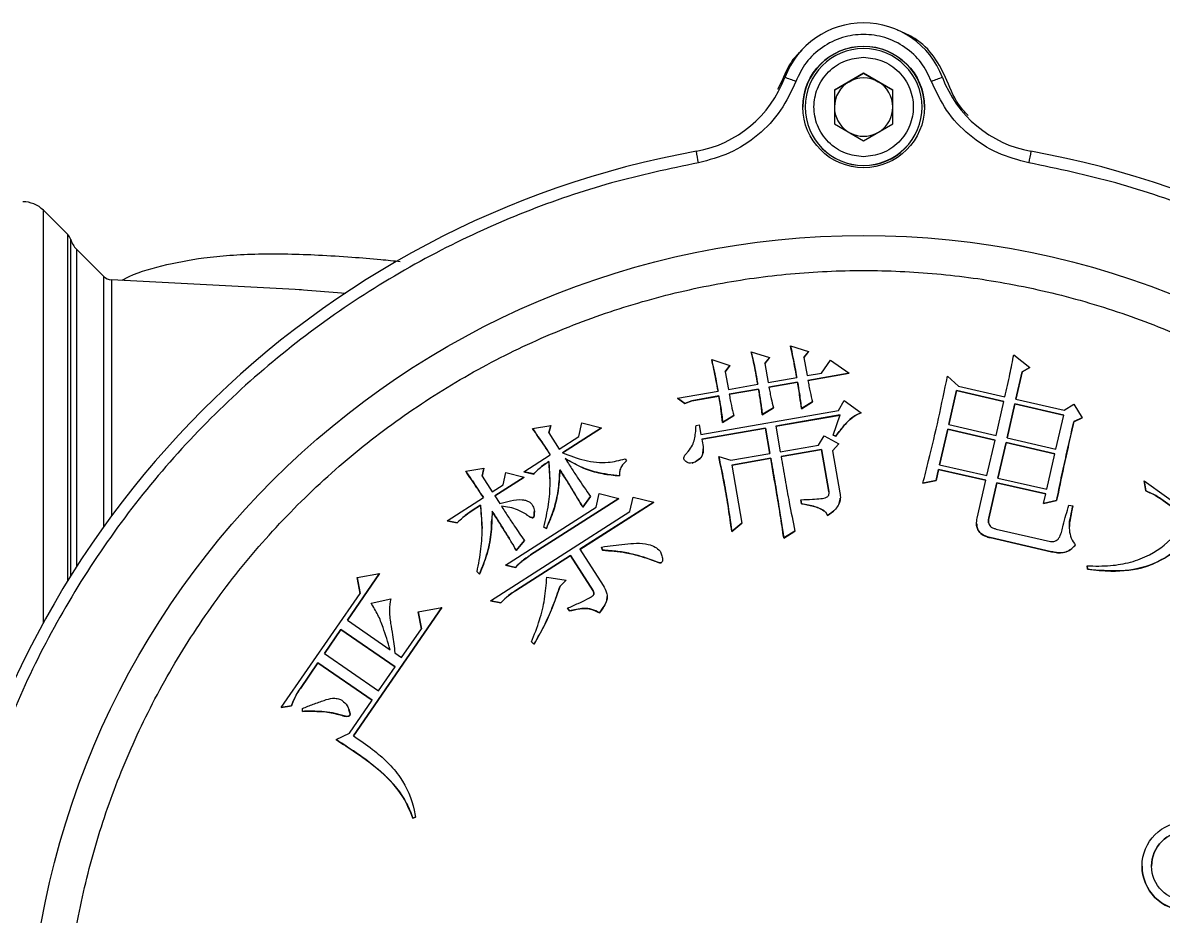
# Model space of a CAD drawing. Header units: millimetres. Extents: x 2180 to 4616, y 795 to 2518.
# Drawn here: x 3681.1 to 3778.7, y 2259.3 to 2335.8 of the extents above; entities that cross this region are included whole.
import ezdxf

# ---------------------------------------------------------------- set-up
doc = ezdxf.new("R2010")
doc.units = ezdxf.units.MM

msp = doc.modelspace()

# ---------------------------------------------------------------- linework, layer by layer
at = {"color": 7, "linetype": 'Continuous', "lineweight": 25}
for p, q in [((3746.1, 2330.845), (3745.703, 2330.08)), ((3753.07, 2331.463), (3750.57, 2330.02)), ((3750.57, 2330.013), (3751.82, 2330.735)), ((3751.82, 2330.735), (3753.07, 2331.457)), ((3755.57, 2330.02), (3753.07, 2331.463)), ((3753.07, 2331.457), (3753.07, 2331.463)), ((3753.07, 2331.457), (3754.32, 2330.735)), ((3754.32, 2330.735), (3755.57, 2330.013)), ((3750.57, 2330.02), (3750.57, 2327.133)), ((3755.57, 2327.133), (3755.57, 2330.02)), ((3748.07, 2328.575), (3748.07, 2328.564)), ((3758.07, 2328.564), (3758.07, 2328.575)), ((3750.57, 2327.133), (3753.07, 2325.69)), ((3753.07, 2325.69), (3755.57, 2327.133)), ((3684.961, 2317.657), (3682.88, 2319.738)), ((3685.211, 2288.447), (3685.211, 2317.24)), ((3688.042, 2314.075), (3685.71, 2316.407)), ((3685.71, 2316.407), (3685.71, 2289.237)), ((3688.042, 2292.677), (3688.042, 2314.075)), ((3704.972, 2312.931), (3688.697, 2313.784)), ((3688.697, 2313.784), (3688.697, 2293.577)), ((3708.765, 2312.628), (3704.759, 2312.942)), ((3746.805, 2308.145), (3748.361, 2307.644)), ((3743.455, 2307.629), (3745.017, 2307.131)), ((3745.017, 2307.131), (3744.611, 2306.64)), ((3744.611, 2306.638), (3745.017, 2307.128)), ((3745.017, 2307.131), (3745.017, 2307.128)), ((3748.361, 2307.644), (3747.958, 2307.154)), ((3747.958, 2307.152), (3748.361, 2307.642)), ((3747.958, 2307.154), (3748.233, 2305.59)), ((3748.361, 2307.644), (3748.361, 2307.642)), ((3765.916, 2307.375), (3767.295, 2306.28)), ((3740.065, 2306.969), (3741.624, 2306.468)), ((3741.624, 2306.468), (3741.231, 2305.911)), ((3741.231, 2305.909), (3741.624, 2306.466)), ((3741.624, 2306.468), (3741.624, 2306.466)), ((3744.611, 2306.64), (3744.896, 2305.006)), ((3749.458, 2305.803), (3750.244, 2306.923)), ((3750.244, 2306.923), (3751.841, 2305.798)), ((3767.295, 2306.28), (3766.646, 2305.931)), ((3766.646, 2305.929), (3767.295, 2306.278)), ((3767.295, 2306.28), (3767.295, 2306.278)), ((3741.231, 2305.911), (3741.493, 2304.413)), ((3744.896, 2305.006), (3747.346, 2305.435)), ((3748.233, 2305.59), (3749.458, 2305.803)), ((3751.841, 2305.798), (3748.302, 2305.181)), ((3748.302, 2305.179), (3751.841, 2305.795)), ((3751.841, 2305.798), (3751.841, 2305.795)), ((3760.245, 2305.551), (3761.185, 2304.698)), ((3766.646, 2305.931), (3766.106, 2303.571)), ((3766.107, 2303.57), (3766.646, 2305.929)), ((3766.646, 2305.931), (3766.646, 2305.929)), ((3737.137, 2303.653), (3740.609, 2304.259)), ((3741.493, 2304.413), (3744.013, 2304.852)), ((3744.082, 2304.444), (3741.562, 2304.005)), ((3741.562, 2304.003), (3744.082, 2304.442)), ((3744.082, 2304.444), (3744.082, 2304.442)), ((3747.416, 2305.027), (3744.965, 2304.598)), ((3744.965, 2304.596), (3747.416, 2305.025)), ((3747.416, 2305.027), (3747.416, 2305.025)), ((3761.026, 2304.31), (3760.361, 2301.41)), ((3760.361, 2301.41), (3761.026, 2304.308)), ((3765.071, 2303.383), (3761.026, 2304.31)), ((3761.026, 2304.31), (3761.026, 2304.308)), ((3761.026, 2304.308), (3765.071, 2303.381)), ((3761.185, 2304.698), (3765.164, 2303.786)), ((3737.776, 2303.203), (3737.137, 2303.653)), ((3737.137, 2303.653), (3737.137, 2303.651)), ((3737.137, 2303.651), (3737.776, 2303.201)), ((3738.364, 2303.445), (3737.776, 2303.203)), ((3737.776, 2303.201), (3738.364, 2303.443)), ((3740.679, 2303.851), (3738.364, 2303.445)), ((3738.364, 2303.443), (3740.679, 2303.849)), ((3738.364, 2303.445), (3738.364, 2303.443)), ((3740.679, 2303.851), (3740.679, 2303.849)), ((3748.69, 2303.352), (3747.742, 2302.767)), ((3747.742, 2302.765), (3748.69, 2303.35)), ((3748.69, 2303.352), (3748.69, 2303.35)), ((3750.922, 2302.62), (3751.405, 2303.478)), ((3751.405, 2303.478), (3752.856, 2302.397)), ((3764.406, 2300.483), (3765.071, 2303.383)), ((3766.106, 2303.571), (3770.221, 2302.631)), ((3737.776, 2303.203), (3737.776, 2303.201)), ((3739.148, 2300.566), (3750.922, 2302.62)), ((3745.346, 2302.841), (3744.393, 2302.253)), ((3744.393, 2302.251), (3745.346, 2302.839)), ((3744.393, 2302.253), (3744.393, 2302.251)), ((3745.346, 2302.841), (3745.346, 2302.839)), ((3747.742, 2302.767), (3747.742, 2302.765)), ((3766.014, 2303.167), (3765.349, 2300.268)), ((3765.349, 2300.267), (3766.014, 2303.165)), ((3770.195, 2302.212), (3766.014, 2303.167)), ((3766.014, 2303.167), (3766.014, 2303.165)), ((3766.014, 2303.165), (3770.195, 2302.21)), ((3770.221, 2302.631), (3771.048, 2303.149)), ((3771.048, 2303.149), (3771.777, 2301.988)), ((3724.737, 2301.065), (3726.301, 2301.324)), ((3726.301, 2301.324), (3726.119, 2300.71)), ((3726.119, 2300.71), (3726.301, 2301.322)), ((3726.301, 2301.324), (3726.301, 2301.322)), ((3728.708, 2300.392), (3728.962, 2301.54)), ((3728.962, 2301.54), (3730.626, 2301.126)), ((3738.734, 2301.334), (3739.007, 2301.382)), ((3739.007, 2301.382), (3739.148, 2300.566)), ((3741.953, 2302.176), (3741.002, 2301.59)), ((3741.002, 2301.588), (3741.953, 2302.174)), ((3741.002, 2301.59), (3741.002, 2301.588)), ((3741.953, 2302.176), (3741.953, 2302.174)), ((3751.063, 2302.225), (3745.549, 2301.262)), ((3745.549, 2301.26), (3751.062, 2302.223)), ((3745.549, 2301.262), (3745.929, 2299.084)), ((3750.449, 2300.506), (3751.063, 2302.225)), ((3760.361, 2301.41), (3764.406, 2300.483)), ((3769.53, 2299.312), (3770.195, 2302.212)), ((3771.777, 2301.988), (3771.061, 2301.654)), ((3771.061, 2301.652), (3771.777, 2301.986)), ((3771.061, 2301.654), (3771.061, 2301.652)), ((3771.777, 2301.988), (3771.777, 2301.986)), ((3726.119, 2300.71), (3727.015, 2299.308)), ((3727.015, 2299.308), (3728.708, 2300.392)), ((3730.626, 2301.126), (3727.295, 2298.995)), ((3727.295, 2298.992), (3730.626, 2301.124)), ((3730.626, 2301.126), (3730.626, 2301.124)), ((3744.665, 2301.108), (3739.22, 2300.157)), ((3739.22, 2300.155), (3744.665, 2301.105)), ((3745.045, 2298.929), (3744.665, 2301.108)), ((3744.665, 2301.108), (3744.665, 2301.105)), ((3744.665, 2301.105), (3745.045, 2298.929)), ((3749.196, 2299.654), (3749.692, 2300.442)), ((3749.692, 2300.442), (3750.935, 2299.749)), ((3750.68, 2300.404), (3750.449, 2300.506)), ((3750.449, 2300.506), (3750.449, 2300.504)), ((3750.449, 2300.504), (3750.68, 2300.402)), ((3750.68, 2300.404), (3750.68, 2300.402)), ((3760.268, 2301.005), (3759.575, 2297.971)), ((3759.575, 2297.971), (3760.268, 2301.003)), ((3764.313, 2300.077), (3760.268, 2301.005)), ((3760.268, 2301.005), (3760.268, 2301.003)), ((3760.268, 2301.003), (3764.313, 2300.075)), ((3739.338, 2299.335), (3739.338, 2299.337)), ((3745.929, 2299.084), (3749.196, 2299.654)), ((3750.935, 2299.749), (3750.403, 2299.163)), ((3750.403, 2299.161), (3750.935, 2299.747)), ((3750.935, 2299.749), (3750.935, 2299.747)), ((3763.62, 2297.044), (3764.313, 2300.077)), ((3765.256, 2299.862), (3764.563, 2296.828)), ((3764.563, 2296.828), (3765.256, 2299.86)), ((3769.438, 2298.906), (3765.256, 2299.862)), ((3765.256, 2299.862), (3765.256, 2299.86)), ((3765.256, 2299.86), (3769.437, 2298.904)), ((3765.349, 2300.268), (3769.53, 2299.312)), ((3723.977, 2297.366), (3726.255, 2298.823)), ((3732.653, 2298.471), (3732.766, 2298.296)), ((3740.674, 2298.66), (3741.709, 2298.346)), ((3740.674, 2298.66), (3740.674, 2298.658)), ((3741.709, 2298.346), (3745.045, 2298.929)), ((3745.117, 2298.521), (3741.781, 2297.938)), ((3741.781, 2297.936), (3745.117, 2298.519)), ((3745.117, 2298.521), (3745.117, 2298.519)), ((3749.473, 2299.281), (3746.001, 2298.675)), ((3746.001, 2298.673), (3749.473, 2299.279)), ((3750.102, 2295.675), (3749.473, 2299.281)), ((3749.473, 2299.281), (3749.473, 2299.279)), ((3749.473, 2299.279), (3750.102, 2295.673)), ((3750.403, 2299.163), (3751.032, 2295.557)), ((3768.744, 2295.873), (3769.438, 2298.906)), ((3719.012, 2297.405), (3720.573, 2297.662)), ((3720.573, 2297.662), (3720.427, 2296.991)), ((3720.427, 2296.991), (3720.573, 2297.659)), ((3720.573, 2297.662), (3720.573, 2297.659)), ((3724.837, 2297.176), (3723.977, 2297.366)), ((3723.977, 2297.366), (3723.977, 2297.364)), ((3723.977, 2297.364), (3724.837, 2297.174)), ((3726.126, 2298.247), (3726.126, 2298.245)), ((3726.126, 2298.245), (3726.214, 2296.612)), ((3727.077, 2297.538), (3727.077, 2297.536)), ((3741.781, 2297.938), (3742.646, 2292.971)), ((3759.482, 2297.568), (3759.264, 2296.623)), ((3759.264, 2296.621), (3759.482, 2297.566)), ((3763.527, 2296.641), (3759.482, 2297.568)), ((3759.482, 2297.568), (3759.482, 2297.566)), ((3759.482, 2297.566), (3763.527, 2296.639)), ((3759.575, 2297.971), (3763.62, 2297.044)), ((3720.427, 2296.991), (3721.287, 2295.645)), ((3724.023, 2296.904), (3721.511, 2295.296)), ((3721.512, 2295.294), (3724.023, 2296.902)), ((3722.222, 2296.244), (3722.453, 2297.299)), ((3722.453, 2297.299), (3724.023, 2296.904)), ((3724.023, 2296.904), (3724.023, 2296.902)), ((3724.837, 2297.174), (3724.837, 2297.176)), ((3759.264, 2296.623), (3758.144, 2296.381)), ((3758.144, 2296.379), (3759.264, 2296.621)), ((3758.144, 2296.381), (3758.144, 2296.379)), ((3759.264, 2296.623), (3759.264, 2296.621)), ((3762.785, 2293.405), (3763.527, 2296.641)), ((3764.47, 2296.425), (3763.774, 2293.389)), ((3763.774, 2293.387), (3764.47, 2296.423)), ((3768.652, 2295.47), (3764.47, 2296.425)), ((3764.47, 2296.425), (3764.47, 2296.423)), ((3764.47, 2296.423), (3768.651, 2295.468)), ((3764.563, 2296.828), (3768.744, 2295.873)), ((3777.224, 2295.724), (3777.08, 2296.597)), ((3777.08, 2296.597), (3781.149, 2293.674)), ((3777.08, 2296.597), (3777.08, 2296.595)), ((3777.08, 2296.595), (3777.224, 2295.722)), ((3721.287, 2295.645), (3722.222, 2296.244)), ((3730.19, 2294.343), (3730.444, 2295.494)), ((3730.444, 2295.494), (3732.108, 2295.075)), ((3750.102, 2295.673), (3750.102, 2295.675)), ((3768.467, 2294.661), (3768.652, 2295.47)), ((3777.224, 2295.724), (3777.224, 2295.722)), ((3717.432, 2293.18), (3720.527, 2295.16)), ((3720.283, 2294.51), (3719.582, 2294.063)), ((3719.582, 2294.061), (3720.283, 2294.508)), ((3720.283, 2294.51), (3720.283, 2294.508)), ((3720.283, 2294.508), (3720.413, 2292.527)), ((3721.511, 2295.296), (3721.922, 2294.654)), ((3732.108, 2295.075), (3724.572, 2290.254)), ((3724.572, 2290.252), (3732.108, 2295.073)), ((3735.106, 2294.769), (3728.795, 2290.732)), ((3728.796, 2290.73), (3735.106, 2294.767)), ((3729.686, 2295.255), (3729.036, 2294.343)), ((3729.036, 2294.341), (3729.686, 2295.253)), ((3729.686, 2295.255), (3729.686, 2295.253)), ((3732.108, 2295.075), (3732.108, 2295.073)), ((3733.072, 2293.96), (3733.341, 2295.206)), ((3733.341, 2295.206), (3735.106, 2294.769)), ((3735.106, 2294.769), (3735.106, 2294.767)), ((3747.757, 2294.632), (3747.698, 2294.974)), ((3747.698, 2294.974), (3747.698, 2294.972)), ((3747.698, 2294.972), (3747.757, 2294.63)), ((3747.757, 2294.632), (3747.757, 2294.63)), ((3751.078, 2295.115), (3751.078, 2295.117)), ((3769.587, 2294.897), (3768.467, 2294.661)), ((3768.467, 2294.658), (3769.587, 2294.895)), ((3768.467, 2294.661), (3768.467, 2294.658)), ((3769.587, 2294.897), (3769.587, 2294.895)), ((3770.634, 2294.517), (3770.971, 2294.44)), ((3780.905, 2293.335), (3778.701, 2294.917)), ((3778.701, 2294.917), (3778.701, 2294.915)), ((3778.701, 2294.915), (3780.905, 2293.333)), ((3719.582, 2294.063), (3719.582, 2294.061)), ((3721.151, 2286.337), (3733.072, 2293.96)), ((3722.417, 2289.373), (3730.19, 2294.343)), ((3724.136, 2293.765), (3724.136, 2293.763)), ((3724.824, 2293.463), (3724.824, 2293.465)), ((3724.887, 2293.977), (3724.887, 2293.979)), ((3729.036, 2294.343), (3729.036, 2294.341)), ((3749.969, 2293.618), (3749.969, 2293.616)), ((3718.292, 2292.992), (3717.432, 2293.18)), ((3717.432, 2293.18), (3717.432, 2293.177)), ((3717.432, 2293.177), (3718.292, 2292.99)), ((3718.292, 2292.992), (3718.292, 2292.99)), ((3721.268, 2293.287), (3721.268, 2293.289)), ((3725.921, 2292.519), (3725.695, 2292.62)), ((3725.695, 2292.62), (3725.695, 2292.618)), ((3725.695, 2292.618), (3725.921, 2292.517)), ((3725.921, 2292.519), (3725.921, 2292.517)), ((3742.646, 2292.971), (3741.788, 2292.262)), ((3741.788, 2292.26), (3742.646, 2292.968)), ((3742.646, 2292.971), (3742.646, 2292.968)), ((3762.73, 2292.926), (3762.73, 2292.924)), ((3763.774, 2293.389), (3763.774, 2293.387)), ((3741.788, 2292.262), (3741.788, 2292.26)), ((3747.187, 2292.29), (3746.234, 2291.702)), ((3746.234, 2291.7), (3747.187, 2292.288)), ((3746.234, 2291.702), (3746.234, 2291.7)), ((3747.187, 2292.29), (3747.187, 2292.288)), ((3769.152, 2290.528), (3763.892, 2291.732)), ((3763.892, 2291.732), (3763.892, 2291.73)), ((3763.892, 2291.73), (3769.152, 2290.526)), ((3764.414, 2292.464), (3769.068, 2291.399)), ((3724.038, 2291.477), (3723.347, 2290.626)), ((3723.347, 2290.624), (3724.038, 2291.475)), ((3723.347, 2290.626), (3723.347, 2290.624)), ((3724.038, 2291.477), (3724.038, 2291.475)), ((3728.795, 2290.732), (3730.775, 2287.634)), ((3730.734, 2290.657), (3730.644, 2290.93)), ((3730.644, 2290.93), (3730.644, 2290.927)), ((3730.644, 2290.927), (3730.734, 2290.655)), ((3730.734, 2290.657), (3730.734, 2290.655)), ((3769.152, 2290.528), (3769.152, 2290.526)), ((3727.976, 2290.208), (3723.301, 2287.218)), ((3723.301, 2287.216), (3727.976, 2290.206)), ((3724.572, 2290.252), (3724.572, 2290.254)), ((3729.917, 2287.169), (3727.976, 2290.208)), ((3727.976, 2290.208), (3727.976, 2290.206)), ((3727.976, 2290.206), (3729.917, 2287.167)), ((3735.201, 2289.723), (3735.201, 2289.725)), ((3735.776, 2289.599), (3735.776, 2289.597)), ((3735.841, 2290.005), (3735.841, 2290.007)), ((3711.65, 2288.666), (3708.892, 2284.667)), ((3708.893, 2284.666), (3711.65, 2288.664)), ((3709.719, 2288.312), (3711.65, 2288.666)), ((3711.65, 2288.666), (3711.65, 2288.664)), ((3720.191, 2288.608), (3719.983, 2288.803)), ((3719.983, 2288.803), (3719.983, 2288.801)), ((3719.983, 2288.801), (3720.191, 2288.606)), ((3720.191, 2288.608), (3720.191, 2288.606)), ((3723.28, 2289.183), (3722.417, 2289.373)), ((3722.417, 2289.373), (3722.417, 2289.371)), ((3722.417, 2289.371), (3723.28, 2289.181)), ((3723.28, 2289.183), (3723.28, 2289.181)), ((3772.238, 2289.023), (3772.19, 2289.315)), ((3772.19, 2289.315), (3772.19, 2289.313)), ((3772.19, 2289.313), (3772.238, 2289.02)), ((3772.238, 2289.023), (3772.238, 2289.02)), ((3709.97, 2286.961), (3709.719, 2288.312)), ((3709.719, 2288.312), (3709.719, 2288.31)), ((3709.719, 2288.31), (3709.97, 2286.96)), ((3725.957, 2288.343), (3727.608, 2288.081)), ((3727.608, 2288.081), (3727.1, 2287.591)), ((3727.1, 2287.588), (3727.608, 2288.079)), ((3727.1, 2287.591), (3727.1, 2287.588)), ((3727.608, 2288.081), (3727.608, 2288.079)), ((3703.228, 2277.188), (3709.97, 2286.961)), ((3723.301, 2287.218), (3723.301, 2287.216)), ((3729.917, 2287.169), (3729.917, 2287.167)), ((3731.12, 2286.704), (3731.12, 2286.706)), ((3716.977, 2285.748), (3709.408, 2274.776)), ((3709.408, 2274.774), (3716.977, 2285.746)), ((3710.918, 2286.136), (3712.603, 2286.493)), ((3714.951, 2285.379), (3716.977, 2285.748)), ((3716.977, 2285.748), (3716.977, 2285.746)), ((3722.009, 2286.147), (3721.151, 2286.337)), ((3721.151, 2286.337), (3721.151, 2286.335)), ((3721.151, 2286.335), (3722.009, 2286.145)), ((3722.009, 2286.147), (3722.009, 2286.145)), ((3727.886, 2285.459), (3727.737, 2285.692)), ((3727.737, 2285.692), (3727.737, 2285.69)), ((3727.737, 2285.69), (3727.886, 2285.457)), ((3708.892, 2284.667), (3712.549, 2282.145)), ((3715.218, 2283.927), (3714.951, 2285.379)), ((3714.951, 2285.379), (3714.951, 2285.376)), ((3714.951, 2285.376), (3715.218, 2283.927)), ((3727.886, 2285.459), (3727.886, 2285.457)), ((3730.459, 2285.292), (3730.459, 2285.294)), ((3708.339, 2283.866), (3706.922, 2281.808)), ((3706.923, 2281.808), (3708.339, 2283.864)), ((3712.97, 2280.671), (3708.339, 2283.866)), ((3708.339, 2283.864), (3708.339, 2283.866)), ((3708.339, 2283.864), (3712.969, 2280.669)), ((3713.523, 2281.472), (3715.218, 2283.927)), ((3724.85, 2282.613), (3724.642, 2282.808)), ((3724.642, 2282.808), (3724.642, 2282.806)), ((3724.642, 2282.806), (3724.85, 2282.611)), ((3706.922, 2281.808), (3711.553, 2278.613)), ((3712.95, 2281.868), (3713.523, 2281.472)), ((3724.85, 2282.611), (3724.85, 2282.613)), ((3706.369, 2281.01), (3704.869, 2278.837)), ((3704.869, 2278.835), (3706.369, 2281.007)), ((3711, 2277.814), (3706.369, 2281.01)), ((3706.369, 2281.01), (3706.369, 2281.007)), ((3706.369, 2281.007), (3710.999, 2277.813)), ((3711.553, 2278.613), (3712.97, 2280.671)), ((3704.869, 2278.837), (3704.869, 2278.835)), ((3704.096, 2277.347), (3703.228, 2277.188)), ((3703.228, 2277.186), (3704.096, 2277.345)), ((3703.228, 2277.188), (3703.228, 2277.186)), ((3704.096, 2277.347), (3704.096, 2277.345)), ((3705.034, 2276.869), (3705.036, 2277.118)), ((3709.016, 2277.011), (3709.016, 2277.013)), ((3709.066, 2275.012), (3711, 2277.814)), ((3708.283, 2276.566), (3708.283, 2276.564)), ((3709.092, 2276.513), (3709.092, 2276.515)), ((3707.921, 2274.455), (3709.066, 2275.012)), ((3714.73, 2267.818), (3714.499, 2267.725)), ((3714.499, 2267.723), (3714.73, 2267.816)), ((3714.499, 2267.725), (3714.499, 2267.723)), ((3714.73, 2267.818), (3714.73, 2267.816)), ((3776.893, 2263.636), (3776.893, 2263.634))]:
    msp.add_line(p, q, dxfattribs=at)
at = {"color": 7, "linetype": 'Continuous', "lineweight": 25, "flags": 128}
for points in [[(3682.88, 2284.463), (3682.88, 2287.537), (3682.88, 2291.731), (3682.88, 2295.697), (3682.88, 2299.414), (3682.88, 2302.866), (3682.88, 2306.034), (3682.88, 2308.903), (3682.88, 2311.459), (3682.88, 2313.689), (3682.88, 2315.582), (3682.88, 2317.129), (3682.88, 2318.322), (3682.88, 2319.156), (3682.88, 2319.625), (3682.88, 2319.738)], [(3684.961, 2288.045), (3684.961, 2291.049), (3684.961, 2294.887), (3684.961, 2298.479), (3684.961, 2301.806), (3684.961, 2304.852), (3684.961, 2307.601), (3684.961, 2310.041), (3684.961, 2312.158), (3684.961, 2313.943), (3684.961, 2315.385), (3684.961, 2316.479), (3684.961, 2317.219), (3684.961, 2317.6), (3684.961, 2317.657)]]:
    msp.add_lwpolyline(points, dxfattribs=at)
at = {"color": 7, "linetype": 'Continuous', "lineweight": 25}
for centre, radius in [((3753.07, 2328.581), 5.2), ((3753.07, 2246.081), 71.5), ((3780.685, 2263.636), 3.792), ((3780.685, 2263.636), 2.971)]:
    msp.add_circle(centre, radius, dxfattribs=at)
for centre, radius, start, end in [((3753.07, 2328.579), 7.2, 20.5868, 159.4132), ((3753.07, 2328.564), 5.2, 0.00011, 179.99974), ((3753.07, 2328.575), 5, 359.99994, 179.99975), ((3736.969, 2334.627), 10, 280.30605, 339.41322), ((3703.229, 2214.231), 124.573, 69.2983, 69.75789), ((3753.07, 2328.57), 2.5, 119.9996, 179.99966), ((3753.07, 2328.57), 2.5, 59.99975, 119.99962), ((3753.07, 2328.57), 2.5, 359.99971, 59.99978), ((3802.911, 2214.23), 124.574, 110.24211, 110.7017), ((3769.172, 2334.627), 10, 200.58678, 259.69395), ((3753.07, 2328.575), 5, 179.99991, 269.99976), ((3753.07, 2328.564), 5, 179.99991, 269.99976), ((3753.07, 2328.57), 2.5, 179.99971, 236.17979), ((3753.07, 2328.575), 5, 269.99962, 359.99978), ((3753.07, 2328.564), 5, 269.99962, 359.99978), ((3753.07, 2328.57), 2.5, 303.81959, 359.99967), ((3753.07, 2328.57), 2.5, 243.81973, 296.17964), ((3753.07, 2246.079), 80, 100.30604, 169.69383), ((3100.786, 2208.019), 648.57, 10.284007, 10.372163), ((4405.373, 2208.015), 648.589, 169.627839, 169.715992), ((3753.07, 2246.079), 80, 10.30617, 79.69396), ((3681.112, 2317.97), 2.5, 44.99977, 89.99969), ((3684.254, 2316.949), 1, 16.90237, 44.99987), ((3687.124, 2317.822), 2, 196.90236, 224.99969), ((3688.749, 2314.783), 1, 224.99969, 266.99945), ((3780.685, 2263.634), 2.971, 0.0001, 179.9999), ((3780.685, 2263.634), 3.792, 180.00009, 359.99975)]:
    msp.add_arc(centre, radius, start, end, dxfattribs=at)
for points, knots in [([(3758.874, 2330.761), (3758.61, 2331.314), (3758.069, 2332.448), (3756.651, 2333.757), (3754.934, 2334.595), (3753.07, 2334.871), (3751.206, 2334.595), (3749.49, 2333.757), (3748.071, 2332.448), (3747.53, 2331.314), (3747.266, 2330.761)], [0, 0, 0, 0, 0.122089, 0.25, 0.377911, 0.5, 0.622089, 0.75, 0.877911, 1, 1, 1, 1]), ([(3760.196, 2330.845), (3759.869, 2331.535), (3759.215, 2332.915), (3757.698, 2334.407), (3756.502, 2334.922), (3756.007, 2335.135)], [0, 0, 0, 0, 0.369702, 0.739405, 1, 1, 1, 1]), ([(3747.816, 2333.438), (3747.601, 2333.248), (3746.811, 2332.551), (3746.399, 2331.563), (3746.1, 2330.845)], [0, 0, 0, 0, 0.272938, 1, 1, 1, 1]), ([(3753.07, 2324.326), (3752.536, 2324.383), (3751.713, 2324.471), (3750.723, 2325.001), (3750.043, 2325.549), (3749.491, 2326.23), (3748.978, 2327.219), (3748.718, 2328.577), (3748.978, 2329.934), (3749.491, 2330.923), (3750.044, 2331.604), (3750.723, 2332.152), (3751.713, 2332.682), (3752.536, 2332.77), (3753.07, 2332.826)], [0, 0, 0, 0, 0.119728, 0.18418, 0.25, 0.31582, 0.380272, 0.5, 0.619728, 0.68418, 0.75, 0.81582, 0.880272, 1, 1, 1, 1]), ([(3753.07, 2332.826), (3753.605, 2332.77), (3754.427, 2332.682), (3755.417, 2332.152), (3756.097, 2331.604), (3756.649, 2330.923), (3757.162, 2329.934), (3757.423, 2328.576), (3757.162, 2327.219), (3756.649, 2326.23), (3756.097, 2325.549), (3755.417, 2325.001), (3754.427, 2324.471), (3753.605, 2324.383), (3753.07, 2324.326)], [0, 0, 0, 0, 0.119728, 0.18418, 0.25, 0.31582, 0.380272, 0.5, 0.619728, 0.68418, 0.75, 0.81582, 0.880272, 1, 1, 1, 1]), ([(3747.266, 2330.761), (3746.875, 2329.914), (3746.08, 2328.191), (3744.09, 2326.099), (3741.676, 2324.515), (3739.839, 2324.04), (3738.937, 2323.806)], [0, 0, 0, 0, 0.245796, 0.5, 0.754204, 1, 1, 1, 1]), ([(3767.204, 2323.806), (3766.301, 2324.04), (3764.464, 2324.515), (3762.05, 2326.099), (3760.06, 2328.191), (3759.265, 2329.914), (3758.874, 2330.761)], [0, 0, 0, 0, 0.245796, 0.5, 0.754204, 1, 1, 1, 1]), ([(3762.018, 2327.856), (3761.799, 2328.081), (3760.975, 2328.926), (3760.526, 2330.033), (3760.196, 2330.845)], [0, 0, 0, 0, 0.265546, 1, 1, 1, 1]), ([(3738.937, 2323.806), (3736.441, 2323.28), (3731.403, 2322.217), (3724.026, 2319.679), (3716.784, 2316.41), (3709.805, 2312.347), (3703.202, 2307.535), (3697.108, 2302.043), (3691.616, 2295.949), (3686.804, 2289.346), (3682.742, 2282.367), (3679.472, 2275.125), (3676.934, 2267.748), (3675.871, 2262.711), (3675.345, 2260.215)], [0, 0, 0, 0, 0.079959, 0.161371, 0.244142, 0.328893, 0.414217, 0.5, 0.585778, 0.671102, 0.755858, 0.838624, 0.920039, 1, 1, 1, 1]), ([(3830.796, 2260.215), (3830.269, 2262.711), (3829.207, 2267.748), (3826.668, 2275.125), (3823.399, 2282.367), (3819.336, 2289.346), (3814.525, 2295.949), (3809.032, 2302.043), (3802.938, 2307.535), (3796.335, 2312.347), (3789.356, 2316.409), (3782.114, 2319.679), (3774.737, 2322.217), (3769.7, 2323.28), (3767.204, 2323.806)], [0, 0, 0, 0, 0.079959, 0.161371, 0.244142, 0.328893, 0.414217, 0.5, 0.585778, 0.671102, 0.755858, 0.838624, 0.920039, 1, 1, 1, 1]), ([(3689.585, 2313.737), (3689.68, 2313.792), (3690.679, 2314.366), (3692.994, 2315.031), (3696.031, 2315.642), (3698.85, 2315.91), (3701.25, 2316.017), (3703.782, 2316.017), (3706.448, 2315.924), (3709.112, 2315.755), (3711.454, 2315.561), (3712.863, 2315.419), (3713.418, 2315.363)], [0, 0, 0, 0, 0.017525, 0.184137, 0.353482, 0.450762, 0.551832, 0.651487, 0.750721, 0.855208, 0.942911, 1, 1, 1, 1]), ([(3684.57, 2246.087), (3684.625, 2248.176), (3684.735, 2252.355), (3685.645, 2258.693), (3687.131, 2265.046), (3689.305, 2271.411), (3692.135, 2277.635), (3695.649, 2283.657), (3699.803, 2289.349), (3704.547, 2294.611), (3709.808, 2299.354), (3715.5, 2303.508), (3721.523, 2307.022), (3727.746, 2309.853), (3734.112, 2312.025), (3740.464, 2313.52), (3746.803, 2314.397), (3753.07, 2314.682), (3759.337, 2314.397), (3765.676, 2313.52), (3772.029, 2312.025), (3778.394, 2309.853), (3784.618, 2307.022), (3790.64, 2303.508), (3796.332, 2299.354), (3801.593, 2294.611), (3806.337, 2289.349), (3810.491, 2283.657), (3814.005, 2277.635), (3816.836, 2271.412), (3819.01, 2265.046), (3820.496, 2258.694), (3821.406, 2252.355), (3821.515, 2248.176), (3821.57, 2246.087)], [0, 0, 0, 0, 0.0291236, 0.0582485, 0.08912, 0.1199941, 0.1519015, 0.1843128, 0.2170688, 0.25, 0.2829312, 0.3156872, 0.3480985, 0.3800059, 0.4108775, 0.4417515, 0.4708745, 0.5, 0.529123, 0.5582485, 0.58912, 0.6199941, 0.6519015, 0.6843128, 0.7170688, 0.75, 0.7829312, 0.8156872, 0.8480985, 0.8800059, 0.9108775, 0.9417515, 0.9708751, 1, 1, 1, 1]), ([(3747.346, 2305.435), (3747.288, 2305.764), (3747.178, 2306.381), (3746.998, 2307.285), (3746.869, 2307.858), (3746.805, 2308.145)], [0, 0, 0, 0, 0.361832, 0.680859, 1, 1, 1, 1]), ([(3746.805, 2308.143), (3746.877, 2307.818), (3747.014, 2307.206), (3747.192, 2306.302), (3747.295, 2305.723), (3747.346, 2305.433)], [0, 0, 0, 0, 0.361838, 0.680876, 1, 1, 1, 1]), ([(3744.013, 2304.852), (3743.954, 2305.181), (3743.842, 2305.809), (3743.658, 2306.735), (3743.523, 2307.331), (3743.455, 2307.629)], [0, 0, 0, 0, 0.353076, 0.676475, 1, 1, 1, 1]), ([(3743.455, 2307.627), (3743.529, 2307.302), (3743.669, 2306.679), (3743.852, 2305.752), (3743.959, 2305.151), (3744.013, 2304.85)], [0, 0, 0, 0, 0.353086, 0.676497, 1, 1, 1, 1]), ([(3765.164, 2303.786), (3765.238, 2304.111), (3765.386, 2304.761), (3765.639, 2305.957), (3765.81, 2306.829), (3765.916, 2307.375)], [0, 0, 0, 0, 0.2727442, 0.5454921, 1, 1, 1, 1]), ([(3740.609, 2304.259), (3740.551, 2304.587), (3740.44, 2305.205), (3740.262, 2306.109), (3740.13, 2306.682), (3740.065, 2306.969)], [0, 0, 0, 0, 0.361759, 0.680808, 1, 1, 1, 1]), ([(3740.065, 2306.967), (3740.139, 2306.642), (3740.278, 2306.03), (3740.454, 2305.125), (3740.558, 2304.546), (3740.609, 2304.257)], [0, 0, 0, 0, 0.361772, 0.680844, 1, 1, 1, 1]), ([(3748.302, 2305.181), (3748.331, 2305.017), (3748.39, 2304.689), (3748.512, 2304.078), (3748.621, 2303.634), (3748.69, 2303.352)], [0, 0, 0, 0, 0.267397, 0.53481, 1, 1, 1, 1]), ([(3758.144, 2296.381), (3758.309, 2297.027), (3758.779, 2298.869), (3759.501, 2301.922), (3759.997, 2304.341), (3760.245, 2305.551)], [0, 0, 0, 0, 0.212581, 0.606192, 1, 1, 1, 1]), ([(3744.393, 2302.253), (3744.349, 2302.619), (3744.284, 2303.169), (3744.172, 2303.898), (3744.112, 2304.262), (3744.082, 2304.444)], [0, 0, 0, 0, 0.499817, 0.749886, 1, 1, 1, 1]), ([(3744.082, 2304.442), (3744.142, 2304.078), (3744.233, 2303.532), (3744.328, 2302.801), (3744.371, 2302.434), (3744.393, 2302.251)], [0, 0, 0, 0, 0.499817, 0.749886, 1, 1, 1, 1]), ([(3744.965, 2304.598), (3744.996, 2304.434), (3745.057, 2304.106), (3745.173, 2303.518), (3745.28, 2303.099), (3745.346, 2302.841)], [0, 0, 0, 0, 0.278089, 0.556193, 1, 1, 1, 1]), ([(3747.742, 2302.767), (3747.702, 2303.098), (3747.636, 2303.641), (3747.522, 2304.394), (3747.451, 2304.816), (3747.416, 2305.027)], [0, 0, 0, 0, 0.437841, 0.718884, 1, 1, 1, 1]), ([(3747.416, 2305.025), (3747.471, 2304.696), (3747.562, 2304.156), (3747.665, 2303.402), (3747.716, 2302.977), (3747.742, 2302.765)], [0, 0, 0, 0, 0.43784, 0.718882, 1, 1, 1, 1]), ([(3741.002, 2301.59), (3740.965, 2301.922), (3740.904, 2302.466), (3740.788, 2303.218), (3740.715, 2303.64), (3740.679, 2303.851)], [0, 0, 0, 0, 0.437947, 0.718933, 1, 1, 1, 1]), ([(3740.679, 2303.849), (3740.734, 2303.52), (3740.826, 2302.98), (3740.935, 2302.227), (3740.98, 2301.801), (3741.002, 2301.588)], [0, 0, 0, 0, 0.437874, 0.718843, 1, 1, 1, 1]), ([(3741.562, 2304.005), (3741.593, 2303.841), (3741.653, 2303.513), (3741.777, 2302.902), (3741.884, 2302.458), (3741.953, 2302.176)], [0, 0, 0, 0, 0.267337, 0.534687, 1, 1, 1, 1]), ([(3752.856, 2302.397), (3752.638, 2302.306), (3752.163, 2302.107), (3751.431, 2301.403), (3750.973, 2300.793), (3750.68, 2300.404)], [0, 0, 0, 0, 0.234297, 0.511813, 1, 1, 1, 1]), ([(3750.68, 2300.402), (3750.878, 2300.671), (3751.266, 2301.201), (3751.913, 2301.887), (3752.474, 2302.278), (3752.803, 2302.379), (3752.856, 2302.395)], [0, 0, 0, 0, 0.333791, 0.656332, 0.944524, 1, 1, 1, 1]), ([(3738.067, 2299.114), (3738.194, 2299.285), (3738.536, 2299.745), (3738.681, 2300.545), (3738.72, 2301.117), (3738.734, 2301.334)], [0, 0, 0, 0, 0.268239, 0.722981, 1, 1, 1, 1]), ([(3771.061, 2301.654), (3770.912, 2301.005), (3770.616, 2299.705), (3770.106, 2297.456), (3769.78, 2295.85), (3769.587, 2294.897)], [0, 0, 0, 0, 0.289148, 0.578294, 1, 1, 1, 1]), ([(3769.587, 2294.895), (3769.717, 2295.549), (3769.979, 2296.856), (3770.48, 2299.107), (3770.845, 2300.705), (3771.061, 2301.652)], [0, 0, 0, 0, 0.289249, 0.578393, 1, 1, 1, 1]), ([(3726.255, 2298.823), (3726.073, 2299.102), (3725.735, 2299.619), (3725.223, 2300.363), (3724.899, 2300.831), (3724.737, 2301.065)], [0, 0, 0, 0, 0.369297, 0.684635, 1, 1, 1, 1]), ([(3724.737, 2301.063), (3724.927, 2300.789), (3725.278, 2300.281), (3725.789, 2299.536), (3726.099, 2299.059), (3726.255, 2298.82)], [0, 0, 0, 0, 0.3693, 0.684618, 1, 1, 1, 1]), ([(3739.22, 2300.157), (3739.262, 2299.945), (3739.346, 2299.519), (3739.351, 2298.993), (3739.208, 2298.634), (3738.946, 2298.394), (3738.675, 2298.199), (3738.436, 2298.133), (3738.382, 2298.118)], [0, 0, 0, 0, 0.257526, 0.517626, 0.611553, 0.706057, 0.933936, 1, 1, 1, 1]), ([(3738.382, 2298.116), (3738.508, 2298.164), (3738.754, 2298.259), (3739.039, 2298.462), (3739.24, 2298.686), (3739.334, 2298.98), (3739.33, 2299.199), (3739.327, 2299.335)], [0, 0, 0, 0, 0.236926, 0.466697, 0.61348, 0.760083, 1, 1, 1, 1]), ([(3727.295, 2298.995), (3727.92, 2298.754), (3729.172, 2298.271), (3731.041, 2298.054), (3732.174, 2298.347), (3732.653, 2298.471)], [0, 0, 0, 0, 0.365081, 0.731832, 1, 1, 1, 1]), ([(3732.185, 2297.017), (3731.52, 2297.091), (3730.375, 2297.218), (3728.81, 2297.755), (3727.967, 2298.244), (3727.539, 2298.491)], [0, 0, 0, 0, 0.407022, 0.699492, 1, 1, 1, 1]), ([(3727.539, 2298.491), (3727.718, 2298.21), (3728.077, 2297.648), (3728.782, 2296.562), (3729.329, 2295.771), (3729.686, 2295.255)], [0, 0, 0, 0, 0.257454, 0.514908, 1, 1, 1, 1]), ([(3727.539, 2298.489), (3728.124, 2298.159), (3729.129, 2297.591), (3730.729, 2297.166), (3731.696, 2297.065), (3732.185, 2297.015)], [0, 0, 0, 0, 0.407493, 0.700455, 1, 1, 1, 1]), ([(3737.686, 2298.488), (3737.69, 2298.54), (3737.703, 2298.701), (3737.872, 2298.903), (3738.005, 2299.048), (3738.067, 2299.114)], [0, 0, 0, 0, 0.206018, 0.636041, 1, 1, 1, 1]), ([(3738.382, 2298.118), (3738.302, 2298.11), (3738.151, 2298.096), (3737.942, 2298.177), (3737.801, 2298.295), (3737.709, 2298.401), (3737.692, 2298.467), (3737.686, 2298.488)], [0, 0, 0, 0, 0.281585, 0.522569, 0.762523, 0.925805, 1, 1, 1, 1]), ([(3741.788, 2292.262), (3741.695, 2292.922), (3741.51, 2294.242), (3741.152, 2296.378), (3740.844, 2297.845), (3740.674, 2298.66)], [0, 0, 0, 0, 0.307881, 0.615778, 1, 1, 1, 1]), ([(3740.674, 2298.658), (3740.812, 2298.005), (3741.088, 2296.701), (3741.461, 2294.567), (3741.671, 2293.083), (3741.788, 2292.26)], [0, 0, 0, 0, 0.307881, 0.61578, 1, 1, 1, 1]), ([(3746.234, 2291.702), (3746.137, 2292.361), (3745.942, 2293.68), (3745.56, 2295.952), (3745.282, 2297.565), (3745.117, 2298.521)], [0, 0, 0, 0, 0.289421, 0.578839, 1, 1, 1, 1]), ([(3745.117, 2298.519), (3745.231, 2297.862), (3745.458, 2296.548), (3745.846, 2294.278), (3746.09, 2292.659), (3746.234, 2291.7)], [0, 0, 0, 0, 0.289416, 0.578835, 1, 1, 1, 1]), ([(3746.001, 2298.675), (3746.116, 2298.019), (3746.348, 2296.705), (3746.725, 2294.574), (3747.022, 2293.105), (3747.187, 2292.29)], [0, 0, 0, 0, 0.3079389, 0.6158743, 1, 1, 1, 1]), ([(3720.527, 2295.16), (3720.346, 2295.44), (3720.009, 2295.958), (3719.503, 2296.705), (3719.175, 2297.172), (3719.012, 2297.405)], [0, 0, 0, 0, 0.369183, 0.684555, 1, 1, 1, 1]), ([(3719.012, 2297.403), (3719.203, 2297.13), (3719.558, 2296.624), (3720.062, 2295.875), (3720.372, 2295.397), (3720.527, 2295.158)], [0, 0, 0, 0, 0.369183, 0.684554, 1, 1, 1, 1]), ([(3726.126, 2298.247), (3725.988, 2298.154), (3725.711, 2297.969), (3725.269, 2297.622), (3724.995, 2297.339), (3724.837, 2297.176)], [0, 0, 0, 0, 0.297538, 0.595282, 1, 1, 1, 1]), ([(3724.837, 2297.174), (3724.952, 2297.295), (3725.182, 2297.536), (3725.612, 2297.898), (3725.938, 2298.118), (3726.126, 2298.245)], [0, 0, 0, 0, 0.297563, 0.595363, 1, 1, 1, 1]), ([(3725.695, 2292.62), (3725.847, 2293.27), (3726.137, 2294.512), (3726.286, 2296.409), (3726.18, 2297.631), (3726.126, 2298.247)], [0, 0, 0, 0, 0.352766, 0.673509, 1, 1, 1, 1]), ([(3727.077, 2297.538), (3727.036, 2296.871), (3726.964, 2295.678), (3726.555, 2293.987), (3726.134, 2293.012), (3725.921, 2292.519)], [0, 0, 0, 0, 0.386257, 0.690164, 1, 1, 1, 1]), ([(3725.921, 2292.517), (3726.18, 2293.135), (3726.644, 2294.238), (3726.992, 2295.943), (3727.048, 2297.002), (3727.077, 2297.536)], [0, 0, 0, 0, 0.386701, 0.69077, 1, 1, 1, 1]), ([(3729.036, 2294.343), (3728.866, 2294.63), (3728.525, 2295.202), (3727.878, 2296.271), (3727.388, 2297.046), (3727.077, 2297.538)], [0, 0, 0, 0, 0.266774, 0.533551, 1, 1, 1, 1]), ([(3727.077, 2297.536), (3727.255, 2297.254), (3727.611, 2296.691), (3728.27, 2295.629), (3728.739, 2294.842), (3729.036, 2294.341)], [0, 0, 0, 0, 0.266774, 0.533551, 1, 1, 1, 1]), ([(3732.766, 2298.296), (3732.608, 2298.152), (3732.342, 2297.909), (3732.17, 2297.431), (3732.181, 2297.151), (3732.185, 2297.017)], [0, 0, 0, 0, 0.431037, 0.72606, 1, 1, 1, 1]), ([(3747.698, 2294.974), (3748.031, 2294.986), (3748.604, 2295.006), (3749.26, 2295.055), (3749.663, 2295.1), (3749.871, 2295.153), (3750.012, 2295.254), (3750.09, 2295.369), (3750.122, 2295.517), (3750.109, 2295.62), (3750.102, 2295.675)], [0, 0, 0, 0, 0.358025, 0.615683, 0.704922, 0.795041, 0.841826, 0.888488, 0.9407, 1, 1, 1, 1]), ([(3751.032, 2295.557), (3751.059, 2295.39), (3751.111, 2295.06), (3750.97, 2294.572), (3750.61, 2294.048), (3750.221, 2293.787), (3749.969, 2293.618)], [0, 0, 0, 0, 0.211302, 0.416468, 0.621501, 1, 1, 1, 1]), ([(3778.701, 2294.917), (3778.564, 2295.012), (3778.29, 2295.202), (3777.801, 2295.484), (3777.436, 2295.636), (3777.224, 2295.724)], [0, 0, 0, 0, 0.296385, 0.592978, 1, 1, 1, 1]), ([(3777.224, 2295.722), (3777.378, 2295.659), (3777.688, 2295.534), (3778.185, 2295.268), (3778.512, 2295.045), (3778.701, 2294.915)], [0, 0, 0, 0, 0.2964036, 0.5930179, 1, 1, 1, 1]), ([(3719.983, 2288.803), (3720.113, 2289.458), (3720.366, 2290.721), (3720.457, 2292.642), (3720.341, 2293.884), (3720.283, 2294.51)], [0, 0, 0, 0, 0.348691, 0.672019, 1, 1, 1, 1]), ([(3721.922, 2294.654), (3722.231, 2294.736), (3722.86, 2294.902), (3723.655, 2295.034), (3724.214, 2294.916), (3724.526, 2294.776), (3724.651, 2294.62), (3724.711, 2294.543)], [0, 0, 0, 0, 0.325958, 0.662347, 0.799326, 0.902609, 1, 1, 1, 1]), ([(3724.711, 2294.543), (3724.779, 2294.402), (3724.887, 2294.174), (3724.894, 2293.85), (3724.872, 2293.657), (3724.868, 2293.528), (3724.836, 2293.482), (3724.824, 2293.465)], [0, 0, 0, 0, 0.414992, 0.667292, 0.851809, 0.943552, 1, 1, 1, 1]), ([(3749.969, 2293.618), (3749.937, 2293.705), (3749.873, 2293.878), (3749.516, 2294.164), (3748.809, 2294.444), (3748.154, 2294.562), (3747.757, 2294.632)], [0, 0, 0, 0, 0.10724, 0.21472, 0.525104, 1, 1, 1, 1]), ([(3747.757, 2294.63), (3748.085, 2294.571), (3748.744, 2294.452), (3749.474, 2294.202), (3749.88, 2293.866), (3749.94, 2293.697), (3749.969, 2293.616)], [0, 0, 0, 0, 0.394561, 0.792656, 0.89916, 1, 1, 1, 1]), ([(3749.969, 2293.616), (3750.25, 2293.807), (3750.667, 2294.092), (3751.015, 2294.66), (3751.052, 2294.97), (3751.07, 2295.116)], [0, 0, 0, 0, 0.5209646, 0.773813, 1, 1, 1, 1]), ([(3769.068, 2291.399), (3769.158, 2291.394), (3769.322, 2291.385), (3769.55, 2291.464), (3769.729, 2291.608), (3769.989, 2292.035), (3770.204, 2293.045), (3770.467, 2293.944), (3770.634, 2294.517)], [0, 0, 0, 0, 0.07162, 0.129699, 0.187858, 0.251244, 0.523134, 1, 1, 1, 1]), ([(3770.691, 2292.556), (3770.685, 2292.6), (3770.641, 2292.937), (3770.799, 2293.57), (3770.914, 2294.147), (3770.971, 2294.437)], [0, 0, 0, 0, 0.069702, 0.532959, 1, 1, 1, 1]), ([(3770.971, 2294.44), (3770.901, 2294.114), (3770.768, 2293.487), (3770.631, 2292.618), (3770.737, 2291.835), (3770.994, 2291.375), (3771.172, 2291.158), (3771.202, 2291.121)], [0, 0, 0, 0, 0.2884014, 0.5546776, 0.7569491, 0.9590558, 1, 1, 1, 1]), ([(3719.582, 2294.063), (3719.443, 2293.97), (3719.166, 2293.785), (3718.726, 2293.436), (3718.451, 2293.154), (3718.292, 2292.992)], [0, 0, 0, 0, 0.297582, 0.595326, 1, 1, 1, 1]), ([(3718.292, 2292.99), (3718.408, 2293.111), (3718.638, 2293.352), (3719.069, 2293.712), (3719.394, 2293.933), (3719.582, 2294.061)], [0, 0, 0, 0, 0.297614, 0.595386, 1, 1, 1, 1]), ([(3721.274, 2293.991), (3721.258, 2293.323), (3721.227, 2292.073), (3720.867, 2290.25), (3720.418, 2289.159), (3720.191, 2288.608)], [0, 0, 0, 0, 0.361932, 0.677077, 1, 1, 1, 1]), ([(3723.347, 2290.626), (3723.181, 2290.916), (3722.85, 2291.494), (3722.151, 2292.611), (3721.623, 2293.442), (3721.274, 2293.991)], [0, 0, 0, 0, 0.25307, 0.506097, 1, 1, 1, 1]), ([(3721.274, 2293.989), (3721.454, 2293.708), (3721.813, 2293.146), (3722.516, 2292.032), (3723.017, 2291.185), (3723.347, 2290.624)], [0, 0, 0, 0, 0.253024, 0.506045, 1, 1, 1, 1]), ([(3724.136, 2293.765), (3723.912, 2293.89), (3723.483, 2294.129), (3722.776, 2294.327), (3722.307, 2294.389), (3722.071, 2294.42)], [0, 0, 0, 0, 0.350612, 0.672174, 1, 1, 1, 1]), ([(3722.071, 2294.42), (3722.252, 2294.14), (3722.613, 2293.58), (3723.264, 2292.596), (3723.746, 2291.899), (3724.038, 2291.477)], [0, 0, 0, 0, 0.282431, 0.564866, 1, 1, 1, 1]), ([(3724.824, 2293.465), (3724.804, 2293.455), (3724.765, 2293.436), (3724.669, 2293.444), (3724.522, 2293.493), (3724.334, 2293.609), (3724.202, 2293.713), (3724.136, 2293.765)], [0, 0, 0, 0, 0.082107, 0.164925, 0.356677, 0.675002, 1, 1, 1, 1]), ([(3724.136, 2293.763), (3724.196, 2293.716), (3724.322, 2293.616), (3724.492, 2293.509), (3724.64, 2293.45), (3724.744, 2293.427), (3724.802, 2293.453), (3724.824, 2293.463)], [0, 0, 0, 0, 0.291839, 0.61532, 0.761132, 0.908025, 1, 1, 1, 1]), ([(3724.824, 2293.463), (3724.836, 2293.482), (3724.889, 2293.565), (3724.885, 2293.75), (3724.875, 2293.9), (3724.87, 2293.976)], [0, 0, 0, 0, 0.128729, 0.560423, 1, 1, 1, 1]), ([(3720.191, 2288.606), (3720.441, 2289.227), (3720.911, 2290.389), (3721.205, 2291.986), (3721.231, 2292.928), (3721.241, 2293.288)], [0, 0, 0, 0, 0.415089, 0.776689, 1, 1, 1, 1]), ([(3763.892, 2291.732), (3763.697, 2291.787), (3763.373, 2291.878), (3762.994, 2292.166), (3762.785, 2292.496), (3762.704, 2292.928), (3762.755, 2293.224), (3762.785, 2293.405)], [0, 0, 0, 0, 0.2631806, 0.4361155, 0.6100885, 0.7625762, 1, 1, 1, 1]), ([(3762.766, 2292.922), (3762.757, 2292.84), (3762.734, 2292.641), (3762.87, 2292.34), (3763.123, 2292.042), (3763.486, 2291.84), (3763.763, 2291.765), (3763.892, 2291.73)], [0, 0, 0, 0, 0.134689, 0.32911, 0.523195, 0.778594, 1, 1, 1, 1]), ([(3763.774, 2293.389), (3763.756, 2293.268), (3763.727, 2293.081), (3763.806, 2292.835), (3763.947, 2292.657), (3764.161, 2292.532), (3764.331, 2292.487), (3764.414, 2292.464)], [0, 0, 0, 0, 0.281112, 0.435046, 0.589209, 0.801324, 1, 1, 1, 1]), ([(3763.768, 2293.002), (3763.758, 2293.049), (3763.729, 2293.177), (3763.757, 2293.305), (3763.774, 2293.387)], [0, 0, 0, 0, 0.368062, 1, 1, 1, 1]), ([(3772.19, 2289.315), (3772.859, 2289.302), (3774.111, 2289.278), (3775.927, 2289.589), (3777.97, 2290.348), (3779.627, 2291.734), (3780.577, 2292.924), (3780.905, 2293.335)], [0, 0, 0, 0, 0.198997, 0.37265, 0.545625, 0.843257, 1, 1, 1, 1]), ([(3781.752, 2292.726), (3781.329, 2292.209), (3780.263, 2290.906), (3778.04, 2289.341), (3775.099, 2288.755), (3773.19, 2288.934), (3772.238, 2289.023)], [0, 0, 0, 0, 0.185716, 0.467958, 0.734859, 1, 1, 1, 1]), ([(3772.238, 2289.02), (3772.902, 2288.953), (3774.571, 2288.784), (3776.804, 2289.012), (3778.682, 2289.844), (3780.271, 2290.95), (3781.178, 2292.036), (3781.752, 2292.724)], [0, 0, 0, 0, 0.185366, 0.466455, 0.609226, 0.752305, 1, 1, 1, 1]), ([(3730.644, 2290.93), (3731.306, 2291.013), (3732.304, 2291.139), (3733.636, 2291.279), (3734.533, 2291.219), (3735.205, 2290.961), (3735.538, 2290.706), (3735.656, 2290.549), (3735.676, 2290.524)], [0, 0, 0, 0, 0.381103, 0.574669, 0.765651, 0.888057, 0.981539, 1, 1, 1, 1]), ([(3735.201, 2289.725), (3734.568, 2289.944), (3733.531, 2290.304), (3732.022, 2290.573), (3731.165, 2290.629), (3730.734, 2290.657)], [0, 0, 0, 0, 0.437716, 0.717507, 1, 1, 1, 1]), ([(3730.734, 2290.655), (3731.401, 2290.605), (3732.496, 2290.521), (3733.985, 2290.16), (3734.794, 2289.869), (3735.201, 2289.723)], [0, 0, 0, 0, 0.437036, 0.71725, 1, 1, 1, 1]), ([(3735.676, 2290.524), (3735.727, 2290.407), (3735.833, 2290.166), (3735.87, 2289.872), (3735.842, 2289.67), (3735.799, 2289.623), (3735.776, 2289.599)], [0, 0, 0, 0, 0.391814, 0.807915, 0.901195, 1, 1, 1, 1]), ([(3771.202, 2291.121), (3771.038, 2290.946), (3770.76, 2290.65), (3770.173, 2290.42), (3769.643, 2290.43), (3769.294, 2290.5), (3769.152, 2290.528)], [0, 0, 0, 0, 0.312528, 0.530177, 0.809183, 1, 1, 1, 1]), ([(3769.152, 2290.526), (3769.49, 2290.462), (3770.007, 2290.364), (3770.675, 2290.609), (3771, 2290.885), (3771.159, 2291.069), (3771.202, 2291.119)], [0, 0, 0, 0, 0.444162, 0.6791, 0.912032, 1, 1, 1, 1]), ([(3724.572, 2290.254), (3724.434, 2290.161), (3724.157, 2289.976), (3723.715, 2289.629), (3723.439, 2289.346), (3723.28, 2289.183)], [0, 0, 0, 0, 0.297214, 0.594601, 1, 1, 1, 1]), ([(3723.28, 2289.181), (3723.396, 2289.302), (3723.626, 2289.543), (3724.058, 2289.903), (3724.384, 2290.124), (3724.572, 2290.252)], [0, 0, 0, 0, 0.297248, 0.594686, 1, 1, 1, 1]), ([(3735.776, 2289.599), (3735.743, 2289.589), (3735.652, 2289.562), (3735.507, 2289.613), (3735.35, 2289.662), (3735.251, 2289.704), (3735.201, 2289.725)], [0, 0, 0, 0, 0.1702702, 0.4642597, 0.7315085, 1, 1, 1, 1]), ([(3735.201, 2289.723), (3735.275, 2289.692), (3735.403, 2289.639), (3735.57, 2289.589), (3735.692, 2289.568), (3735.752, 2289.589), (3735.776, 2289.597)], [0, 0, 0, 0, 0.40123, 0.68767, 0.874317, 1, 1, 1, 1]), ([(3724.642, 2282.808), (3724.887, 2283.429), (3725.358, 2284.622), (3725.814, 2286.483), (3725.909, 2287.719), (3725.957, 2288.343)], [0, 0, 0, 0, 0.35008, 0.672322, 1, 1, 1, 1]), ([(3727.1, 2287.591), (3726.878, 2286.962), (3726.463, 2285.789), (3725.729, 2284.115), (3725.144, 2283.115), (3724.85, 2282.613)], [0, 0, 0, 0, 0.365437, 0.681548, 1, 1, 1, 1]), ([(3730.775, 2287.634), (3730.89, 2287.432), (3731.071, 2287.112), (3731.149, 2286.606), (3730.982, 2285.986), (3730.679, 2285.585), (3730.459, 2285.294)], [0, 0, 0, 0, 0.268227, 0.423788, 0.580622, 1, 1, 1, 1]), ([(3723.301, 2287.218), (3723.163, 2287.125), (3722.886, 2286.94), (3722.443, 2286.593), (3722.168, 2286.31), (3722.009, 2286.147)], [0, 0, 0, 0, 0.297206, 0.594593, 1, 1, 1, 1]), ([(3722.009, 2286.145), (3722.124, 2286.266), (3722.354, 2286.507), (3722.786, 2286.867), (3723.113, 2287.088), (3723.301, 2287.216)], [0, 0, 0, 0, 0.297239, 0.594682, 1, 1, 1, 1]), ([(3724.85, 2282.611), (3725.185, 2283.189), (3725.809, 2284.267), (3726.522, 2285.95), (3726.907, 2287.042), (3727.1, 2287.588)], [0, 0, 0, 0, 0.365816, 0.682252, 1, 1, 1, 1]), ([(3727.737, 2285.692), (3728.041, 2285.829), (3728.588, 2286.076), (3729.213, 2286.369), (3729.583, 2286.566), (3729.757, 2286.666), (3729.872, 2286.739), (3729.948, 2286.811), (3729.979, 2286.903), (3729.985, 2287.015), (3729.953, 2287.109), (3729.925, 2287.157), (3729.917, 2287.169)], [0, 0, 0, 0, 0.35041, 0.630866, 0.725925, 0.790521, 0.841305, 0.86957, 0.898179, 0.941209, 0.984756, 1, 1, 1, 1]), ([(3729.917, 2287.167), (3729.939, 2287.127), (3729.982, 2287.047), (3729.983, 2286.926), (3729.958, 2286.831), (3729.922, 2286.779), (3729.892, 2286.761), (3729.886, 2286.757)], [0, 0, 0, 0, 0.2978425, 0.5995004, 0.7723333, 0.947577, 1, 1, 1, 1]), ([(3730.459, 2285.292), (3730.606, 2285.493), (3730.852, 2285.831), (3731.105, 2286.314), (3731.111, 2286.596), (3731.113, 2286.704)], [0, 0, 0, 0, 0.471494, 0.796305, 1, 1, 1, 1]), ([(3712.549, 2282.145), (3712.356, 2282.783), (3712.052, 2283.79), (3711.531, 2285.141), (3711.123, 2285.803), (3710.918, 2286.136)], [0, 0, 0, 0, 0.46227, 0.729265, 1, 1, 1, 1]), ([(3712.603, 2286.493), (3712.547, 2286.179), (3712.457, 2285.675), (3712.51, 2284.969), (3712.56, 2284.587), (3712.585, 2284.395)], [0, 0, 0, 0, 0.451045, 0.724772, 1, 1, 1, 1]), ([(3727.886, 2285.457), (3728.179, 2285.529), (3728.768, 2285.675), (3729.684, 2285.695), (3730.209, 2285.422), (3730.459, 2285.292)], [0, 0, 0, 0, 0.341787, 0.686073, 1, 1, 1, 1]), ([(3730.459, 2285.294), (3730.253, 2285.408), (3729.833, 2285.639), (3728.926, 2285.708), (3728.288, 2285.555), (3727.886, 2285.459)], [0, 0, 0, 0, 0.263652, 0.534652, 1, 1, 1, 1]), ([(3712.585, 2284.395), (3712.644, 2284.067), (3712.748, 2283.484), (3712.871, 2282.641), (3712.924, 2282.125), (3712.95, 2281.868)], [0, 0, 0, 0, 0.39149, 0.695584, 1, 1, 1, 1]), ([(3704.869, 2278.837), (3704.778, 2278.697), (3704.596, 2278.418), (3704.322, 2277.927), (3704.179, 2277.559), (3704.096, 2277.347)], [0, 0, 0, 0, 0.297154, 0.594531, 1, 1, 1, 1]), ([(3704.096, 2277.345), (3704.156, 2277.501), (3704.274, 2277.813), (3704.53, 2278.313), (3704.745, 2278.644), (3704.869, 2278.835)], [0, 0, 0, 0, 0.297176, 0.59463, 1, 1, 1, 1]), ([(3705.036, 2277.118), (3705.346, 2277.242), (3705.966, 2277.49), (3706.823, 2277.774), (3707.506, 2278.022), (3708.023, 2277.978), (3708.306, 2277.89), (3708.437, 2277.808), (3708.455, 2277.796)], [0, 0, 0, 0, 0.277873, 0.555831, 0.757162, 0.870741, 0.982618, 1, 1, 1, 1]), ([(3708.283, 2276.566), (3707.987, 2276.645), (3707.395, 2276.801), (3706.301, 2276.883), (3705.515, 2276.874), (3705.034, 2276.869)], [0, 0, 0, 0, 0.280043, 0.559301, 1, 1, 1, 1]), ([(3705.034, 2276.867), (3705.367, 2276.872), (3706.033, 2276.881), (3707.129, 2276.842), (3707.869, 2276.664), (3708.283, 2276.564)], [0, 0, 0, 0, 0.305273, 0.610747, 1, 1, 1, 1]), ([(3708.455, 2277.796), (3708.605, 2277.657), (3708.859, 2277.42), (3709.02, 2277.023), (3709.092, 2276.776), (3709.129, 2276.621), (3709.103, 2276.546), (3709.092, 2276.515)], [0, 0, 0, 0, 0.407699, 0.690083, 0.843754, 0.934161, 1, 1, 1, 1]), ([(3709.092, 2276.513), (3709.103, 2276.548), (3709.136, 2276.656), (3709.08, 2276.828), (3709.031, 2276.952), (3709.009, 2277.008)], [0, 0, 0, 0, 0.214595, 0.64658, 1, 1, 1, 1]), ([(3709.092, 2276.515), (3709.074, 2276.497), (3709.038, 2276.462), (3708.913, 2276.43), (3708.734, 2276.446), (3708.508, 2276.498), (3708.358, 2276.543), (3708.283, 2276.566)], [0, 0, 0, 0, 0.0876057, 0.1756397, 0.4450626, 0.7212942, 1, 1, 1, 1]), ([(3708.283, 2276.564), (3708.358, 2276.541), (3708.508, 2276.496), (3708.736, 2276.443), (3708.921, 2276.427), (3709.045, 2276.464), (3709.077, 2276.497), (3709.092, 2276.513)], [0, 0, 0, 0, 0.2779118, 0.5561017, 0.8354792, 0.9259082, 1, 1, 1, 1]), ([(3714.499, 2267.725), (3714.243, 2268.349), (3713.623, 2269.858), (3711.364, 2272.219), (3709.243, 2273.596), (3707.921, 2274.455)], [0, 0, 0, 0, 0.209452, 0.506883, 1, 1, 1, 1]), ([(3707.921, 2274.453), (3708.481, 2274.091), (3709.907, 2273.173), (3712.108, 2271.539), (3713.785, 2269.556), (3714.332, 2268.152), (3714.499, 2267.723)], [0, 0, 0, 0, 0.208482, 0.530284, 0.856465, 1, 1, 1, 1]), ([(3709.408, 2274.776), (3709.959, 2274.399), (3710.977, 2273.703), (3712.346, 2272.532), (3713.766, 2270.907), (3714.455, 2269.207), (3714.691, 2268.015), (3714.73, 2267.818)], [0, 0, 0, 0, 0.221372, 0.409276, 0.596404, 0.933221, 1, 1, 1, 1])]:
    msp.add_open_spline(points, degree=3, knots=knots, dxfattribs=at)

doc.saveas('drawing.dxf')
